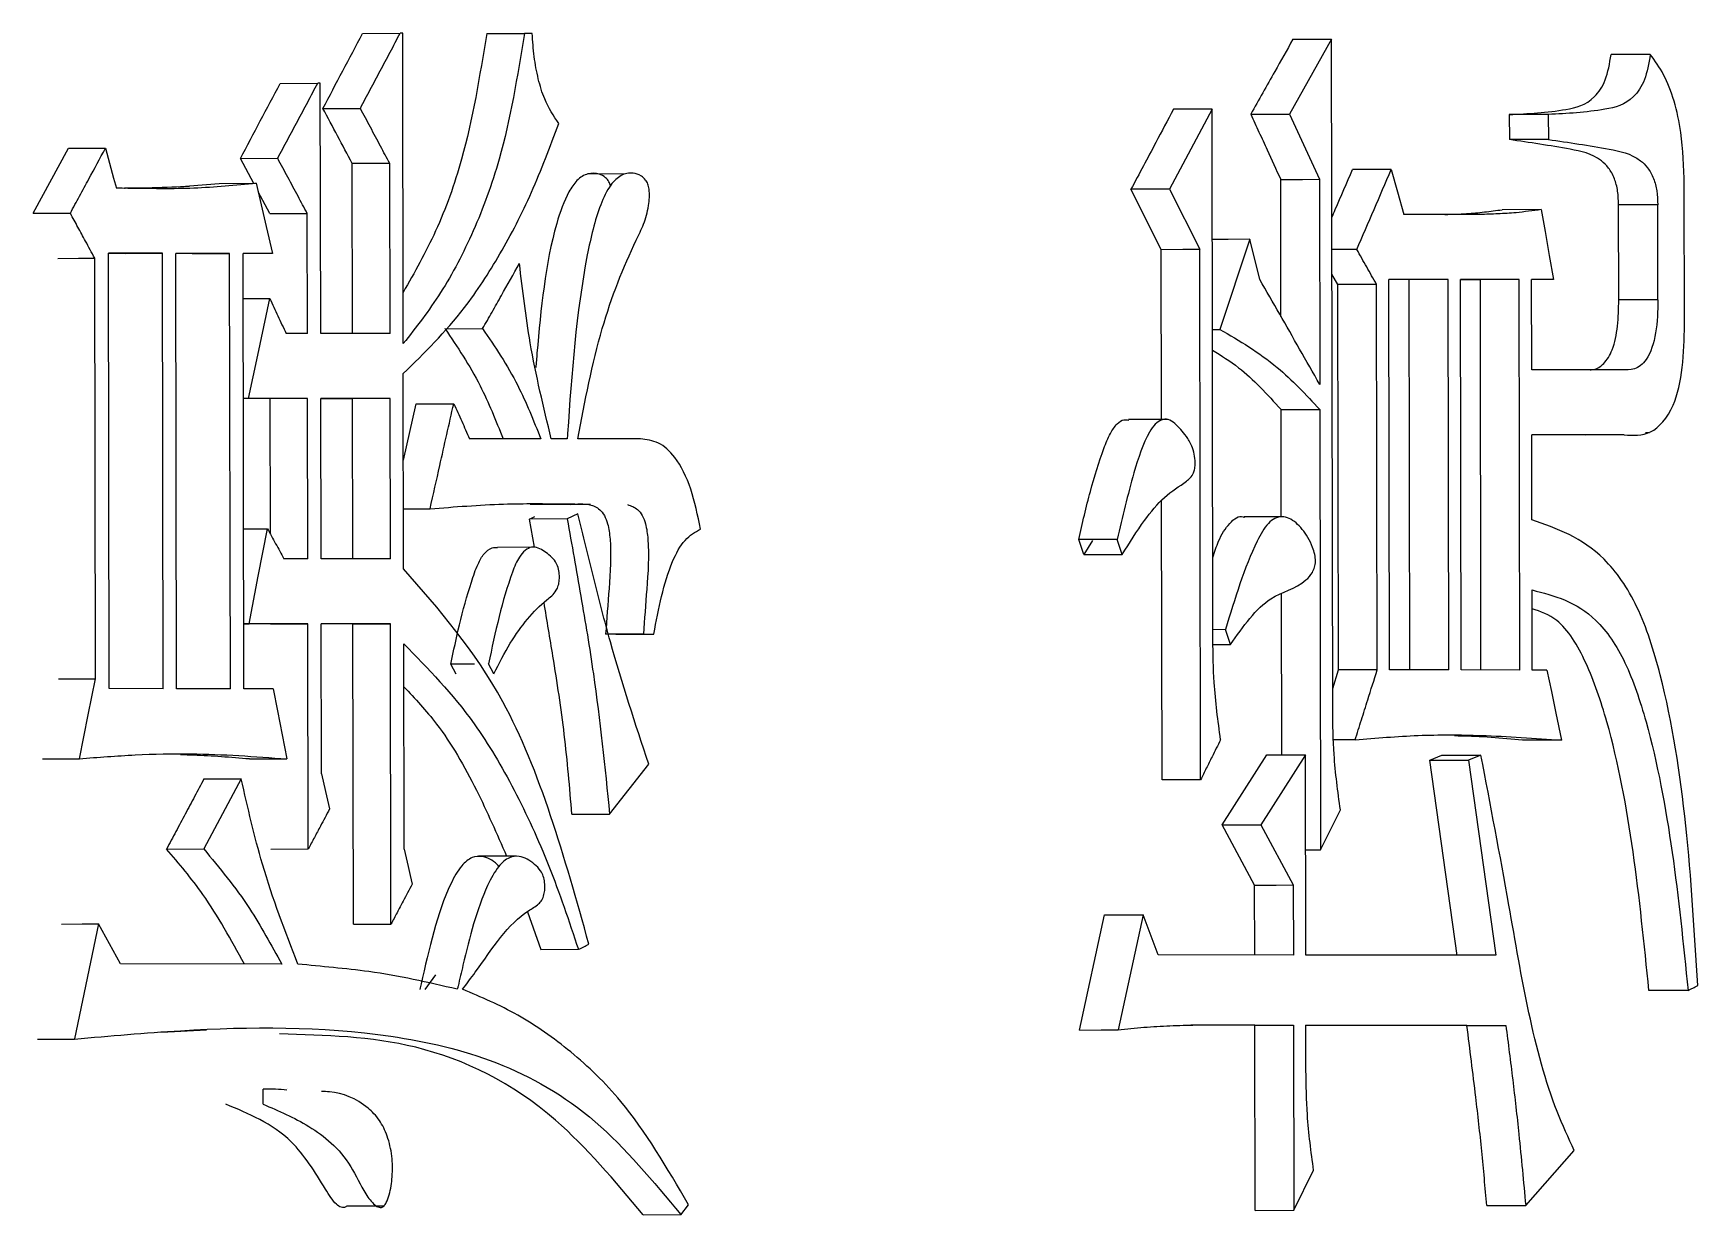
# Model space of a CAD drawing. Header units: millimetres. Extents: x 2301 to 4250, y 838 to 2217.
# Drawn here: x 3099.277 to 3102.874, y 1051.775 to 1054.328 of the extents above; entities that cross this region are included whole.
import ezdxf

# ---------------------------------------------------------------- set-up
doc = ezdxf.new("R2010")
doc.units = ezdxf.units.MM

msp = doc.modelspace()

# ---------------------------------------------------------------- linework, layer by layer
at = {"color": 7, "linetype": 'Continuous', "lineweight": 25}
for p, q in [((3099.9885, 1054.3282), (3100.0695, 1054.3284)), ((3100.0752, 1054.3284), (3100.0695, 1054.3284)), ((3100.0764, 1053.6578), (3100.0752, 1054.3284)), ((3100.2566, 1054.3279), (3100.338, 1054.3282)), ((3100.3551, 1054.3282), (3100.338, 1054.3282)), ((3102.0826, 1054.3157), (3101.9915, 1054.1535)), ((3102.085, 1052.8662), (3102.0826, 1054.3157)), ((3102.7712, 1054.2825), (3102.6866, 1054.2822)), ((3099.8106, 1054.2201), (3099.8914, 1054.2204)), ((3099.8971, 1054.2204), (3099.8914, 1054.2204)), ((3099.898, 1053.6795), (3099.8971, 1054.2204)), ((3099.9027, 1054.166), (3099.9836, 1054.1662)), ((3101.8241, 1054.1645), (3101.7322, 1053.9915)), ((3101.826, 1053.0179), (3101.8241, 1054.1645)), ((3101.9915, 1054.1535), (3102.0562, 1054.0128)), ((3102.5509, 1054.1529), (3102.4666, 1054.1526)), ((3102.4666, 1054.1526), (3102.4667, 1054.0986)), ((3102.5509, 1054.1529), (3102.551, 1054.0988)), ((3099.2768, 1053.9393), (3099.3526, 1054.0799)), ((3102.551, 1054.0988), (3102.4667, 1054.0986)), ((3099.7243, 1054.058), (3099.805, 1054.0582)), ((3099.7531, 1054.0041), (3099.7243, 1054.058)), ((3100.047, 1054.0472), (3099.966, 1054.0469)), ((3099.9666, 1053.6792), (3099.966, 1054.0469)), ((3100.0477, 1053.6794), (3100.047, 1054.0472)), ((3099.6141, 1053.9985), (3099.6782, 1054.0039)), ((3099.6782, 1054.0039), (3099.7588, 1054.0042)), ((3100.5564, 1054.0244), (3100.4742, 1054.0241)), ((3101.9731, 1053.7166), (3101.9726, 1054.0126)), ((3102.0562, 1054.0128), (3102.057, 1053.5693)), ((3099.788, 1053.9389), (3099.7631, 1053.9854)), ((3101.7322, 1053.9915), (3101.649, 1053.9913)), ((3101.7143, 1053.8614), (3101.649, 1053.9913)), ((3101.7322, 1053.9915), (3101.7975, 1053.8616)), ((3102.8453, 1053.6982), (3102.8448, 1054.0011)), ((3099.2768, 1053.9393), (3099.3569, 1053.9396)), ((3099.8692, 1053.6795), (3099.8688, 1053.9392)), ((3102.4032, 1053.9367), (3102.2383, 1053.9369)), ((3102.5354, 1053.9474), (3102.4512, 1053.9471)), ((3102.7874, 1053.9579), (3102.7028, 1053.9576)), ((3102.7032, 1053.7521), (3102.7028, 1053.9576)), ((3102.7878, 1053.7524), (3102.7874, 1053.9579)), ((3101.7149, 1053.4958), (3101.7143, 1053.8614)), ((3101.7995, 1052.715), (3101.7975, 1053.8616)), ((3101.9057, 1053.8832), (3101.8412, 1053.6885)), ((3101.9274, 1053.7966), (3101.9057, 1053.8832)), ((3102.1369, 1053.8613), (3102.0833, 1053.8611)), ((3099.4113, 1052.9335), (3099.4098, 1053.8422)), ((3099.5557, 1053.8529), (3099.439, 1053.853)), ((3099.4406, 1052.9119), (3099.439, 1053.853)), ((3099.4754, 1053.8526), (3099.439, 1053.8527)), ((3099.4754, 1053.8526), (3099.5557, 1053.8529)), ((3099.5573, 1052.9118), (3099.5557, 1053.8529)), ((3099.7011, 1053.8528), (3099.5849, 1053.8528)), ((3099.5865, 1052.9117), (3099.5849, 1053.8528)), ((3099.6205, 1053.8525), (3099.5849, 1053.8525)), ((3099.6205, 1053.8525), (3099.7011, 1053.8528)), ((3099.7027, 1052.9117), (3099.7011, 1053.8528)), ((3099.7938, 1053.8527), (3099.7301, 1053.8527)), ((3099.7317, 1052.9116), (3099.7301, 1053.8527)), ((3099.7938, 1053.8527), (3099.7301, 1053.8525)), ((3102.0961, 1053.7853), (3102.0834, 1053.8076)), ((3102.3344, 1053.7962), (3102.2065, 1053.7963)), ((3102.208, 1052.9526), (3102.2065, 1053.7963)), ((3102.2504, 1053.7959), (3102.2065, 1053.796)), ((3102.3344, 1053.7962), (3102.2504, 1053.7959)), ((3102.2519, 1052.9522), (3102.2504, 1053.7959)), ((3102.3358, 1052.9524), (3102.3344, 1053.7962)), ((3102.4881, 1053.796), (3102.361, 1053.7961)), ((3102.3624, 1052.9524), (3102.361, 1053.7961)), ((3102.404, 1053.7957), (3102.361, 1053.7958)), ((3102.4881, 1053.796), (3102.404, 1053.7957)), ((3102.4054, 1052.952), (3102.404, 1053.7957)), ((3102.4896, 1052.9522), (3102.4881, 1053.796)), ((3102.562, 1053.7959), (3102.5145, 1053.796)), ((3102.5149, 1053.6012), (3102.5145, 1053.796)), ((3102.562, 1053.7959), (3102.5145, 1053.7958)), ((3099.7303, 1053.7552), (3099.7882, 1053.7553)), ((3102.1798, 1053.7855), (3102.0961, 1053.7853)), ((3102.0975, 1052.9523), (3102.0961, 1053.7853)), ((3102.1813, 1052.9526), (3102.1798, 1053.7855)), ((3102.7878, 1053.7524), (3102.7032, 1053.7521)), ((3099.8692, 1053.6795), (3099.823, 1053.6796)), ((3100.0477, 1053.6794), (3099.898, 1053.6795)), ((3100.1667, 1053.6898), (3100.1675, 1053.6912)), ((3100.1667, 1053.6898), (3100.2479, 1053.69)), ((3101.8249, 1053.6884), (3101.8411, 1053.6885)), ((3100.0772, 1053.171), (3100.0765, 1053.5929)), ((3102.7095, 1053.601), (3102.5149, 1053.6012)), ((3099.7422, 1053.539), (3099.7306, 1053.539)), ((3099.7887, 1053.5387), (3099.7306, 1053.5387)), ((3099.8694, 1053.5389), (3099.7422, 1053.539)), ((3099.8694, 1053.5389), (3099.7887, 1053.5387)), ((3099.7892, 1053.2467), (3099.7887, 1053.5387)), ((3099.87, 1053.1928), (3099.8694, 1053.5389)), ((3100.0479, 1053.5388), (3099.8983, 1053.5389)), ((3099.8989, 1053.1927), (3099.8983, 1053.5389)), ((3099.9669, 1053.5385), (3099.8983, 1053.5386)), ((3100.0479, 1053.5388), (3099.9669, 1053.5385)), ((3099.9675, 1053.1924), (3099.9669, 1053.5385)), ((3100.0485, 1053.1926), (3100.0479, 1053.5388)), ((3100.0768, 1053.4056), (3100.1042, 1053.5276)), ((3101.9735, 1053.515), (3102.0571, 1053.5152)), ((3101.9738, 1053.2834), (3101.9735, 1053.515)), ((3102.0571, 1053.5152), (3102.0587, 1052.5633)), ((3101.7279, 1053.4939), (3101.6439, 1053.4937)), ((3102.761, 1053.4657), (3102.7697, 1053.4657)), ((3100.3736, 1053.452), (3100.2198, 1053.4521)), ((3100.4305, 1053.4519), (3100.3963, 1053.4519)), ((3100.5889, 1053.4518), (3100.4533, 1053.4519)), ((3102.715, 1053.4604), (3102.5151, 1053.4606)), ((3102.5154, 1053.2767), (3102.5151, 1053.4606)), ((3102.6305, 1053.4601), (3102.5151, 1053.4603)), ((3102.715, 1053.4604), (3102.6305, 1053.4601)), ((3100.3492, 1053.2786), (3100.3604, 1053.2839)), ((3100.3507, 1053.311), (3100.3992, 1053.3104)), ((3100.3992, 1053.3108), (3100.4567, 1053.3109)), ((3100.4534, 1053.2896), (3100.4307, 1053.2788)), ((3101.7162, 1052.7148), (3101.7152, 1053.3178)), ((3101.9782, 1053.2835), (3101.8939, 1053.2832)), ((3099.7311, 1053.2576), (3099.7832, 1053.2577)), ((3100.4307, 1053.2788), (3100.3492, 1053.2786)), ((3100.3599, 1053.2176), (3100.3492, 1053.2786)), ((3100.3622, 1053.2176), (3100.2803, 1053.2173)), ((3101.6192, 1053.2344), (3101.5361, 1053.2342)), ((3101.5471, 1053.2018), (3101.5361, 1053.2342)), ((3101.5658, 1053.2319), (3101.5471, 1053.2018)), ((3101.6301, 1053.202), (3101.6192, 1053.2344)), ((3099.87, 1053.1928), (3099.818, 1053.1928)), ((3100.0485, 1053.1926), (3099.8989, 1053.1927)), ((3101.5471, 1053.2018), (3101.6301, 1053.202)), ((3101.9747, 1052.7687), (3101.9741, 1053.1184)), ((3102.516, 1052.9522), (3102.5157, 1053.1253)), ((3099.7314, 1053.0522), (3099.743, 1053.0522)), ((3099.7895, 1053.0519), (3099.7314, 1053.0519)), ((3099.8703, 1053.0521), (3099.743, 1053.0522)), ((3099.7895, 1053.0519), (3099.8703, 1053.0521)), ((3099.8711, 1052.5654), (3099.8703, 1053.0521)), ((3100.0487, 1053.052), (3099.8991, 1053.0521)), ((3099.8997, 1052.7276), (3099.8991, 1053.0521)), ((3099.9677, 1053.0518), (3099.8991, 1053.0518)), ((3099.9677, 1053.0518), (3100.0487, 1053.052)), ((3099.9688, 1052.4027), (3099.9677, 1053.0518)), ((3100.0498, 1052.403), (3100.0487, 1053.052)), ((3101.8531, 1053.0395), (3101.826, 1053.0394)), ((3101.8639, 1053.0071), (3101.8531, 1053.0395)), ((3100.0782, 1052.5652), (3100.0775, 1053.0087)), ((3100.5953, 1053.0299), (3100.5136, 1053.0296)), ((3100.536, 1053.0296), (3100.6178, 1053.0299)), ((3100.5953, 1053.0299), (3100.6178, 1053.0299)), ((3100.2306, 1052.9652), (3100.1793, 1052.9651)), ((3100.1907, 1052.9434), (3100.1793, 1052.965)), ((3100.272, 1052.9437), (3100.2605, 1052.9653)), ((3099.3312, 1052.9333), (3099.4113, 1052.9335)), ((3102.0849, 1052.9126), (3102.0975, 1052.9523)), ((3102.3358, 1052.9524), (3102.208, 1052.9526)), ((3102.4896, 1052.9522), (3102.3624, 1052.9524)), ((3102.5476, 1052.9522), (3102.516, 1052.9522)), ((3099.5573, 1052.9118), (3099.4406, 1052.9119)), ((3099.7027, 1052.9117), (3099.5865, 1052.9117)), ((3099.7954, 1052.9116), (3099.7317, 1052.9116)), ((3102.1334, 1052.8012), (3102.087, 1052.8011)), ((3099.7438, 1052.7599), (3099.8245, 1052.7601)), ((3100.5224, 1052.6405), (3100.607, 1052.7486)), ((3101.846, 1052.6173), (3101.9425, 1052.7686)), ((3102.0261, 1052.7689), (3101.9294, 1052.6175)), ((3102.0268, 1052.3362), (3102.0261, 1052.7689)), ((3102.2946, 1052.7574), (3102.3211, 1052.7682)), ((3102.2946, 1052.7574), (3102.3787, 1052.7577)), ((3102.3536, 1052.3355), (3102.2946, 1052.7574)), ((3102.3211, 1052.7682), (3102.4052, 1052.7684)), ((3102.4052, 1052.7684), (3102.3787, 1052.7577)), ((3102.3787, 1052.7577), (3102.4377, 1052.3357)), ((3099.7262, 1052.7169), (3099.6452, 1052.5655)), ((3102.0587, 1052.5633), (3102.1015, 1052.6498)), ((3101.846, 1052.6173), (3101.9294, 1052.6175)), ((3101.9161, 1052.4874), (3101.846, 1052.6173)), ((3101.9294, 1052.6175), (3101.9997, 1052.4876)), ((3099.5647, 1052.5653), (3099.6452, 1052.5655)), ((3099.7903, 1052.5651), (3099.8711, 1052.5654)), ((3100.3208, 1052.55), (3100.2389, 1052.5497)), ((3102.0264, 1052.5632), (3102.0587, 1052.5633)), ((3101.9164, 1052.336), (3101.9161, 1052.4874)), ((3101.9997, 1052.4876), (3101.9999, 1052.3362)), ((3100.3446, 1052.4293), (3100.3734, 1052.3483)), ((3101.5379, 1052.1741), (3101.5919, 1052.4228)), ((3101.675, 1052.4231), (3101.621, 1052.1743)), ((3101.7078, 1052.3365), (3101.675, 1052.4231)), ((3099.4181, 1052.4035), (3099.3658, 1052.1547)), ((3099.465, 1052.3169), (3099.4181, 1052.4035)), ((3099.9688, 1052.4027), (3100.0498, 1052.403)), ((3100.3734, 1052.3483), (3100.4549, 1052.3485)), ((3099.8137, 1052.3166), (3099.465, 1052.3169)), ((3101.9999, 1052.3362), (3101.7078, 1052.3365)), ((3102.4377, 1052.3357), (3102.0268, 1052.3362)), ((3100.1235, 1052.262), (3100.1467, 1052.2935)), ((3099.6508, 1052.1737), (3099.5542, 1052.1686)), ((3101.9166, 1052.1845), (3101.7781, 1052.1847)), ((3101.7895, 1052.185), (3102.0002, 1052.1848)), ((3101.9166, 1052.1845), (3102.0002, 1052.1848)), ((3101.9173, 1051.7843), (3101.9166, 1052.1845)), ((3102.0002, 1052.1848), (3102.0009, 1051.7845)), ((3102.0271, 1052.1847), (3102.4591, 1052.1842)), ((3102.0272, 1052.0874), (3102.0271, 1052.1847)), ((3102.375, 1052.184), (3102.0271, 1052.1844)), ((3102.375, 1052.184), (3102.4591, 1052.1842)), ((3099.2857, 1052.1544), (3099.3658, 1052.1546)), ((3099.7737, 1052.0137), (3099.7737, 1052.0462)), ((3099.8257, 1052.048), (3099.8252, 1052.048)), ((3102.5021, 1051.7948), (3102.6071, 1051.9134)), ((3102.0009, 1051.7845), (3102.0437, 1051.871)), ((3099.9541, 1051.794), (3100.0355, 1051.7943)), ((3100.5945, 1051.7749), (3100.6763, 1051.7751)), ((3100.6762, 1051.775), (3100.6931, 1051.7966)), ((3101.9173, 1051.7843), (3102.0009, 1051.7845)), ((3102.4179, 1051.7945), (3102.5021, 1051.7948))]:
    msp.add_line(p, q, dxfattribs=at)
at = {"color": 7, "linetype": 'Continuous', "lineweight": 25, "flags": 128}
for points in [[(3101.9989, 1054.3154), (3102.0458, 1054.3156), (3102.0826, 1054.3157)], [(3101.8241, 1054.1645), (3101.7775, 1054.1644), (3101.7408, 1054.1643)], [(3101.9079, 1054.1533), (3101.9547, 1054.1534), (3101.9915, 1054.1535)], [(3099.3526, 1054.0799), (3099.3975, 1054.08), (3099.4328, 1054.0801)], [(3099.4328, 1054.0801), (3099.4387, 1054.0585), (3099.4446, 1054.0368), (3099.4504, 1054.0152), (3099.4563, 1053.9936)], [(3099.7588, 1054.0042), (3099.7696, 1053.9575), (3099.7803, 1053.9109), (3099.7938, 1053.8527)], [(3101.9726, 1054.0126), (3102.0194, 1054.0127), (3102.0562, 1054.0128)], [(3102.2115, 1054.0343), (3102.1645, 1054.0341), (3102.1277, 1054.034)], [(3102.2115, 1054.0343), (3102.2249, 1053.9856), (3102.2383, 1053.9369)], [(3099.788, 1053.9389), (3099.8332, 1053.9391), (3099.8688, 1053.9392)], [(3102.5354, 1053.9474), (3102.5438, 1053.8998), (3102.5529, 1053.8478), (3102.562, 1053.7959)], [(3101.7143, 1053.8614), (3101.7609, 1053.8615), (3101.7975, 1053.8616)], [(3101.9057, 1053.8832), (3101.859, 1053.883), (3101.8246, 1053.8829)], [(3099.3296, 1053.8419), (3099.3745, 1053.8421), (3099.4098, 1053.8422)], [(3099.7422, 1053.539), (3099.7622, 1053.633), (3099.7752, 1053.6942), (3099.7882, 1053.7553)], [(3100.1042, 1053.5276), (3100.1497, 1053.5277), (3100.1854, 1053.5278)], [(3100.077, 1053.3005), (3100.0937, 1053.3006), (3100.1343, 1053.3007)], [(3099.743, 1053.0522), (3099.7631, 1053.155), (3099.7732, 1053.2064), (3099.7832, 1053.2577)], [(3101.8264, 1053.007), (3101.838, 1053.007), (3101.8639, 1053.0071)], [(3099.3765, 1052.7605), (3099.386, 1052.8078), (3099.3956, 1052.8551), (3099.4113, 1052.9335)], [(3102.1813, 1052.9526), (3102.1343, 1052.9524), (3102.0975, 1052.9523)], [(3102.5476, 1052.9522), (3102.5575, 1052.9055), (3102.5673, 1052.8589), (3102.5795, 1052.8007)], [(3099.7954, 1052.9116), (3099.8045, 1052.864), (3099.8145, 1052.8121), (3099.8245, 1052.7601)], [(3102.5795, 1052.8007), (3102.5323, 1052.8006), (3102.4952, 1052.8004)], [(3099.2964, 1052.7602), (3099.3412, 1052.7604), (3099.3765, 1052.7605)], [(3101.9425, 1052.7686), (3101.9893, 1052.7688), (3102.0261, 1052.7689)], [(3099.6456, 1052.7167), (3099.6859, 1052.7168), (3099.7262, 1052.7169)], [(3099.8997, 1052.7276), (3099.9084, 1052.6897), (3099.9127, 1052.6708), (3099.9171, 1052.6519)], [(3101.7995, 1052.715), (3101.7528, 1052.7149), (3101.7162, 1052.7148)], [(3100.4408, 1052.6403), (3100.4865, 1052.6404), (3100.5224, 1052.6405)], [(3100.0782, 1052.5652), (3100.0869, 1052.5273), (3100.0912, 1052.5084), (3100.0956, 1052.4895)], [(3101.9161, 1052.4874), (3101.9629, 1052.4875), (3101.9997, 1052.4876)], [(3101.5919, 1052.4228), (3101.6385, 1052.423), (3101.675, 1052.4231)], [(3099.3379, 1052.4032), (3099.3828, 1052.4034), (3099.4181, 1052.4035)], [(3102.8529, 1052.2595), (3102.8185, 1052.2594), (3102.7934, 1052.2593), (3102.7683, 1052.2593)], [(3101.5379, 1052.1741), (3101.5844, 1052.1742), (3101.621, 1052.1743)]]:
    msp.add_lwpolyline(points, dxfattribs=at)
at = {"color": 7, "linetype": 'Continuous', "lineweight": 25}
for points, knots in [([(3099.9027, 1054.166), (3099.917, 1054.193), (3099.9456, 1054.2471), (3099.9742, 1054.3011), (3099.9885, 1054.3282)], [0, 0, 0, 0, 0.499999, 1, 1, 1, 1]), ([(3099.9836, 1054.1662), (3099.9908, 1054.1797), (3100.0051, 1054.2068), (3100.0266, 1054.2473), (3100.0481, 1054.2879), (3100.0624, 1054.3149), (3100.0695, 1054.3284)], [0, 0, 0, 0, 0.25, 0.5, 0.749999, 1, 1, 1, 1]), ([(3100.2566, 1054.3279), (3100.2415, 1054.2353), (3100.2168, 1054.0836), (3100.1496, 1053.8979), (3100.1005, 1053.8113), (3100.0762, 1053.7684)], [0, 0, 0, 0, 0.442495, 0.724047, 1, 1, 1, 1]), ([(3100.338, 1054.3282), (3100.323, 1054.2353), (3100.2984, 1054.0833), (3100.2301, 1053.8992), (3100.1599, 1053.7644), (3100.1041, 1053.6931), (3100.0764, 1053.6578)], [0, 0, 0, 0, 0.3474556, 0.5685851, 0.7859793, 1, 1, 1, 1]), ([(3100.4122, 1054.1334), (3100.4013, 1054.15), (3100.383, 1054.1775), (3100.3675, 1054.2299), (3100.3583, 1054.2778), (3100.3562, 1054.3113), (3100.3551, 1054.3282)], [0, 0, 0, 0, 0.330678, 0.5509904, 0.7745699, 1, 1, 1, 1]), ([(3101.9989, 1054.3154), (3101.9859, 1054.2922), (3101.9642, 1054.2535), (3101.9339, 1054.1994), (3101.9166, 1054.1687), (3101.9079, 1054.1533)], [0, 0, 0, 0, 0.4304815, 0.7152405, 1, 1, 1, 1]), ([(3102.4666, 1054.1526), (3102.5072, 1054.1547), (3102.569, 1054.1579), (3102.6422, 1054.1751), (3102.6769, 1054.2254), (3102.6833, 1054.263), (3102.6866, 1054.2822)], [0, 0, 0, 0, 0.492676, 0.749428, 0.872012, 1, 1, 1, 1]), ([(3102.7712, 1054.2824), (3102.7679, 1054.2632), (3102.7615, 1054.2257), (3102.7267, 1054.1754), (3102.6534, 1054.1582), (3102.5916, 1054.155), (3102.5509, 1054.1529)], [0, 0, 0, 0, 0.127877, 0.250423, 0.507215, 1, 1, 1, 1]), ([(3102.8448, 1054.0011), (3102.8436, 1054.0393), (3102.8416, 1054.1019), (3102.8241, 1054.1824), (3102.8016, 1054.2411), (3102.7813, 1054.2688), (3102.7712, 1054.2824)], [0, 0, 0, 0, 0.348104, 0.570438, 0.787914, 1, 1, 1, 1]), ([(3099.7243, 1054.058), (3099.7387, 1054.085), (3099.7675, 1054.1391), (3099.7962, 1054.1931), (3099.8106, 1054.2201)], [0, 0, 0, 0, 0.499999, 1, 1, 1, 1]), ([(3099.805, 1054.0582), (3099.8122, 1054.0717), (3099.8266, 1054.0987), (3099.8482, 1054.1393), (3099.8698, 1054.1798), (3099.8842, 1054.2069), (3099.8914, 1054.2204)], [0, 0, 0, 0, 0.25, 0.5, 0.749999, 1, 1, 1, 1]), ([(3099.966, 1054.0469), (3099.9555, 1054.0668), (3099.9344, 1054.1065), (3099.9133, 1054.1461), (3099.9027, 1054.166)], [0, 0, 0, 0, 0.5, 1, 1, 1, 1]), ([(3100.047, 1054.0472), (3100.0405, 1054.0595), (3100.0266, 1054.0856), (3100.0055, 1054.1253), (3099.9909, 1054.1526), (3099.9836, 1054.1662)], [0, 0, 0, 0, 0.311538, 0.655769, 1, 1, 1, 1]), ([(3101.7408, 1054.1643), (3101.7281, 1054.1402), (3101.7064, 1054.0994), (3101.6758, 1054.0417), (3101.6579, 1054.0081), (3101.649, 1053.9913)], [0, 0, 0, 0, 0.416703, 0.708351, 1, 1, 1, 1]), ([(3101.9079, 1054.1533), (3101.9138, 1054.1405), (3101.9256, 1054.1149), (3101.9472, 1054.068), (3101.9628, 1054.0339), (3101.9726, 1054.0126)], [0, 0, 0, 0, 0.273, 0.546, 1, 1, 1, 1]), ([(3100.0765, 1053.5929), (3100.1218, 1053.6374), (3100.1969, 1053.7111), (3100.287, 1053.8496), (3100.3559, 1053.9827), (3100.3934, 1054.083), (3100.4122, 1054.1334)], [0, 0, 0, 0, 0.333809, 0.553089, 0.775219, 1, 1, 1, 1]), ([(3099.3569, 1053.9396), (3099.3636, 1053.9519), (3099.3769, 1053.9766), (3099.4022, 1054.0235), (3099.4208, 1054.058), (3099.4328, 1054.0801)], [0, 0, 0, 0, 0.263606, 0.527212, 1, 1, 1, 1]), ([(3102.7028, 1053.9576), (3102.7025, 1053.9677), (3102.7017, 1053.9877), (3102.6941, 1054.0161), (3102.6815, 1054.0385), (3102.6503, 1054.0677), (3102.5769, 1054.0824), (3102.5104, 1054.0922), (3102.4667, 1054.0986)], [0, 0, 0, 0, 0.060186, 0.119313, 0.185903, 0.25149, 0.507936, 1, 1, 1, 1]), ([(3102.551, 1054.0988), (3102.5947, 1054.0924), (3102.6613, 1054.0827), (3102.7348, 1054.0679), (3102.7661, 1054.0387), (3102.7786, 1054.0164), (3102.7863, 1053.9879), (3102.787, 1053.968), (3102.7874, 1053.9579)], [0, 0, 0, 0, 0.492166, 0.748655, 0.814237, 0.8808, 0.939877, 1, 1, 1, 1]), ([(3099.8688, 1053.9392), (3099.8621, 1053.9515), (3099.8482, 1053.9775), (3099.827, 1054.0172), (3099.8123, 1054.0445), (3099.805, 1054.0582)], [0, 0, 0, 0, 0.3115382, 0.6557691, 1, 1, 1, 1]), ([(3099.7588, 1054.0042), (3099.7138, 1053.9997), (3099.6463, 1053.993), (3099.5454, 1053.9922), (3099.4895, 1053.9931), (3099.4563, 1053.9936)], [0, 0, 0, 0, 0.448128, 0.672146, 1, 1, 1, 1]), ([(3100.5241, 1053.9987), (3100.5231, 1054.0017), (3100.5206, 1054.0091), (3100.5122, 1054.0187), (3100.4968, 1054.0266), (3100.475, 1054.0268), (3100.4517, 1054.0131), (3100.4273, 1053.9768), (3100.3856, 1053.8582), (3100.3729, 1053.722), (3100.3635, 1053.6162), (3100.3626, 1053.6057)], [0, 0, 0, 0, 0.017976, 0.044086, 0.08732, 0.160802, 0.236302, 0.302734, 0.445037, 0.945197, 1, 1, 1, 1]), ([(3100.4533, 1053.4519), (3100.4688, 1053.533), (3100.4983, 1053.6873), (3100.5563, 1053.8348), (3100.5966, 1053.9147), (3100.6055, 1053.9472), (3100.6087, 1053.9734), (3100.6084, 1053.9897), (3100.6052, 1054.0029), (3100.5995, 1054.0132), (3100.5886, 1054.0227), (3100.5704, 1054.0279), (3100.5468, 1054.0238), (3100.5216, 1053.9998), (3100.4944, 1053.942), (3100.4526, 1053.7645), (3100.4404, 1053.5895), (3100.4308, 1053.4557), (3100.4305, 1053.4519)], [0, 0, 0, 0, 0.188719, 0.358861, 0.391316, 0.423923, 0.437181, 0.45054, 0.459368, 0.468208, 0.481618, 0.505169, 0.538402, 0.57066, 0.612984, 0.701011, 0.991499, 1, 1, 1, 1]), ([(3102.0832, 1053.9307), (3102.0856, 1053.9363), (3102.1005, 1053.9708), (3102.1153, 1054.0052), (3102.1277, 1054.034)], [0, 0, 0, 0, 0.162868, 1, 1, 1, 1]), ([(3102.1369, 1053.8613), (3102.1494, 1053.8901), (3102.1742, 1053.9478), (3102.1991, 1054.0054), (3102.2115, 1054.0343)], [0, 0, 0, 0, 0.5, 1, 1, 1, 1]), ([(3099.6142, 1053.9973), (3099.6107, 1053.9972), (3099.5954, 1053.9964), (3099.5325, 1053.9937), (3099.4968, 1053.9934), (3099.4717, 1053.9934), (3099.4747, 1053.9933), (3099.4757, 1053.9933)], [0, 0, 0, 0, 0.141832, 0.611274, 0.829561, 0.947793, 1, 1, 1, 1]), ([(3099.4098, 1053.8422), (3099.4031, 1053.8545), (3099.3909, 1053.8769), (3099.3733, 1053.9094), (3099.3624, 1053.9295), (3099.3569, 1053.9396)], [0, 0, 0, 0, 0.380769, 0.690384, 1, 1, 1, 1]), ([(3102.3276, 1053.9368), (3102.3432, 1053.9372), (3102.3716, 1053.9379), (3102.4128, 1053.9421), (3102.4384, 1053.9454), (3102.4512, 1053.9471)], [0, 0, 0, 0, 0.3762895, 0.6880871, 1, 1, 1, 1]), ([(3102.5354, 1053.9474), (3102.5173, 1053.9449), (3102.4863, 1053.9405), (3102.4422, 1053.9379), (3102.4162, 1053.9371), (3102.4032, 1053.9367)], [0, 0, 0, 0, 0.411595, 0.705741, 1, 1, 1, 1]), ([(3102.1798, 1053.7855), (3102.1727, 1053.7981), (3102.162, 1053.8171), (3102.1477, 1053.8423), (3102.1405, 1053.855), (3102.1369, 1053.8613)], [0, 0, 0, 0, 0.499999, 0.749999, 1, 1, 1, 1]), ([(3100.2479, 1053.69), (3100.2547, 1053.702), (3100.2682, 1053.7258), (3100.2947, 1053.7727), (3100.3145, 1053.8076), (3100.3275, 1053.8306)], [0, 0, 0, 0, 0.254578, 0.509156, 1, 1, 1, 1]), ([(3100.3963, 1053.4519), (3100.3796, 1053.5204), (3100.3497, 1053.643), (3100.3343, 1053.7731), (3100.3275, 1053.8306)], [0, 0, 0, 0, 0.5585498, 1, 1, 1, 1]), ([(3102.057, 1053.5693), (3102.0425, 1053.5948), (3102.0136, 1053.6455), (3101.9705, 1053.7212), (3101.9418, 1053.7715), (3101.9274, 1053.7966)], [0, 0, 0, 0, 0.336867, 0.668433, 1, 1, 1, 1]), ([(3099.7882, 1053.7553), (3099.7911, 1053.749), (3099.7969, 1053.7364), (3099.8056, 1053.7175), (3099.8143, 1053.6985), (3099.8201, 1053.6859), (3099.823, 1053.6796)], [0, 0, 0, 0, 0.25, 0.5, 0.75, 1, 1, 1, 1]), ([(3102.6385, 1053.6014), (3102.6418, 1053.6013), (3102.6529, 1053.6011), (3102.6717, 1053.6125), (3102.6918, 1053.6448), (3102.7021, 1053.6957), (3102.7028, 1053.7332), (3102.7032, 1053.7521)], [0, 0, 0, 0, 0.084058, 0.283711, 0.489011, 0.742016, 1, 1, 1, 1]), ([(3102.7878, 1053.7524), (3102.7872, 1053.7282), (3102.7862, 1053.681), (3102.7671, 1053.6218), (3102.7372, 1053.5999), (3102.7187, 1053.6007), (3102.7095, 1053.601)], [0, 0, 0, 0, 0.294571, 0.576983, 0.78963, 1, 1, 1, 1]), ([(3100.1667, 1053.6898), (3100.1931, 1053.6506), (3100.2408, 1053.5801), (3100.2764, 1053.4913), (3100.2922, 1053.4517)], [0, 0, 0, 0, 0.5550566, 1, 1, 1, 1]), ([(3100.2479, 1053.69), (3100.2744, 1053.6509), (3100.3222, 1053.5804), (3100.3578, 1053.4915), (3100.3736, 1053.452)], [0, 0, 0, 0, 0.555111, 1, 1, 1, 1]), ([(3101.8411, 1053.6885), (3101.8832, 1053.6639), (3101.9588, 1053.6198), (3102.0269, 1053.5473), (3102.0571, 1053.5152)], [0, 0, 0, 0, 0.557248, 1, 1, 1, 1]), ([(3102.715, 1053.4604), (3102.7342, 1053.4591), (3102.7728, 1053.4564), (3102.8231, 1053.5131), (3102.8431, 1053.6065), (3102.8446, 1053.6674), (3102.8453, 1053.6982)], [0, 0, 0, 0, 0.2680453, 0.5399823, 0.7672424, 1, 1, 1, 1]), ([(3101.825, 1053.6434), (3101.8441, 1053.6317), (3101.8964, 1053.5997), (3101.9435, 1053.5479), (3101.9735, 1053.515)], [0, 0, 0, 0, 0.365343, 1, 1, 1, 1]), ([(3100.1343, 1053.3007), (3100.1413, 1053.3318), (3100.1533, 1053.3852), (3100.1703, 1053.4609), (3100.1804, 1053.5055), (3100.1854, 1053.5278)], [0, 0, 0, 0, 0.4104162, 0.7052081, 1, 1, 1, 1]), ([(3100.1854, 1053.5278), (3100.1883, 1053.5215), (3100.194, 1053.5089), (3100.2026, 1053.49), (3100.2112, 1053.471), (3100.2169, 1053.4584), (3100.2198, 1053.4521)], [0, 0, 0, 0, 0.25, 0.5, 0.75, 1, 1, 1, 1]), ([(3101.5361, 1053.2342), (3101.5441, 1053.2692), (3101.5596, 1053.3372), (3101.583, 1053.4135), (3101.6029, 1053.4624), (3101.6175, 1053.4845), (3101.6319, 1053.4945), (3101.6406, 1053.493), (3101.6441, 1053.4924)], [0, 0, 0, 0, 0.332433, 0.645423, 0.765084, 0.862648, 0.944846, 1, 1, 1, 1]), ([(3101.6301, 1053.202), (3101.6458, 1053.227), (3101.6744, 1053.2725), (3101.7205, 1053.3291), (3101.7562, 1053.3504), (3101.7774, 1053.3672), (3101.7839, 1053.3762), (3101.7873, 1053.3881), (3101.7881, 1053.4023), (3101.786, 1053.4193), (3101.7801, 1053.4399), (3101.7655, 1053.4627), (3101.7483, 1053.4819), (3101.7296, 1053.4954), (3101.7147, 1053.4938), (3101.7006, 1053.4844), (3101.6776, 1053.4497), (3101.6495, 1053.364), (3101.6305, 1053.2829), (3101.6192, 1053.2344)], [0, 0, 0, 0, 0.133726, 0.243046, 0.352536, 0.371714, 0.391105, 0.403332, 0.418294, 0.440555, 0.463879, 0.498849, 0.561349, 0.592921, 0.624779, 0.654038, 0.687592, 0.813478, 1, 1, 1, 1]), ([(3100.7187, 1053.2569), (3100.7126, 1053.2865), (3100.7006, 1053.3447), (3100.6685, 1053.4115), (3100.6284, 1053.4472), (3100.602, 1053.4502), (3100.5889, 1053.4518)], [0, 0, 0, 0, 0.291567, 0.574035, 0.788626, 1, 1, 1, 1]), ([(3100.1343, 1053.3007), (3100.1873, 1053.3049), (3100.2852, 1053.3127), (3100.4007, 1053.3117), (3100.463, 1053.3109), (3100.4807, 1053.3106)], [0, 0, 0, 0, 0.45719, 0.845345, 1, 1, 1, 1]), ([(3100.4383, 1053.3099), (3100.4521, 1053.3112), (3100.4733, 1053.3133), (3100.4983, 1053.3029), (3100.5116, 1053.2871), (3100.5198, 1053.2649), (3100.527, 1053.2112), (3100.5212, 1053.1304), (3100.5161, 1053.0624), (3100.5136, 1053.0296)], [0, 0, 0, 0, 0.180343, 0.278796, 0.333353, 0.388129, 0.47566, 0.747003, 1, 1, 1, 1]), ([(3100.607, 1052.7486), (3100.5781, 1052.8358), (3100.5347, 1052.9666), (3100.4878, 1053.1507), (3100.4648, 1053.2433), (3100.4534, 1053.2896)], [0, 0, 0, 0, 0.499014, 0.749446, 1, 1, 1, 1]), ([(3100.5612, 1053.3096), (3100.5686, 1053.3071), (3100.5802, 1053.3032), (3100.5934, 1053.2871), (3100.6016, 1053.2648), (3100.6088, 1053.2105), (3100.6028, 1053.1298), (3100.5977, 1053.062), (3100.5953, 1053.0299)], [0, 0, 0, 0, 0.120532, 0.187183, 0.254086, 0.361794, 0.697291, 1, 1, 1, 1]), ([(3101.8257, 1053.1954), (3101.8297, 1053.2075), (3101.8391, 1053.2365), (3101.8605, 1053.2704), (3101.8827, 1053.2878), (3101.8933, 1053.2827), (3101.8941, 1053.2823)], [0, 0, 0, 0, 0.2619072, 0.6273981, 0.9728575, 1, 1, 1, 1]), ([(3101.8639, 1053.0071), (3101.8915, 1053.0465), (3101.9405, 1053.1164), (3102.0089, 1053.1268), (3102.0393, 1053.1587), (3102.0459, 1053.1737), (3102.0484, 1053.1877), (3102.0464, 1053.2031), (3102.0407, 1053.2207), (3102.0282, 1053.2462), (3102.0063, 1053.2727), (3101.9757, 1053.289), (3101.9438, 1053.2728), (3101.899, 1053.1903), (3101.8734, 1053.1063), (3101.8531, 1053.0395)], [0, 0, 0, 0, 0.206756, 0.366221, 0.399316, 0.414904, 0.429382, 0.446248, 0.465286, 0.496865, 0.558758, 0.621692, 0.6828, 0.74742, 1, 1, 1, 1]), ([(3099.7832, 1053.2577), (3099.7861, 1053.2523), (3099.7919, 1053.2415), (3099.8006, 1053.2253), (3099.8093, 1053.209), (3099.8151, 1053.1982), (3099.818, 1053.1928)], [0, 0, 0, 0, 0.25, 0.5, 0.75, 1, 1, 1, 1]), ([(3100.4307, 1053.2788), (3100.4406, 1053.2232), (3100.4603, 1053.112), (3100.4956, 1052.901), (3100.512, 1052.7421), (3100.5224, 1052.6405)], [0, 0, 0, 0, 0.26507, 0.530167, 1, 1, 1, 1]), ([(3100.6178, 1053.0299), (3100.6283, 1053.0849), (3100.6428, 1053.1609), (3100.6833, 1053.2367), (3100.7071, 1053.2503), (3100.7187, 1053.2569)], [0, 0, 0, 0, 0.572071, 0.789697, 1, 1, 1, 1]), ([(3102.8737, 1052.2703), (3102.8599, 1052.5024), (3102.8426, 1052.7932), (3102.7477, 1053.0938), (3102.6538, 1053.2283), (3102.5695, 1053.2578), (3102.5154, 1053.2767)], [0, 0, 0, 0, 0.516645, 0.647021, 0.773427, 1, 1, 1, 1]), ([(3100.1793, 1052.9651), (3100.1852, 1052.9935), (3100.1978, 1053.0541), (3100.2179, 1053.126), (3100.2355, 1053.1782), (3100.2505, 1053.205), (3100.266, 1053.2175), (3100.2763, 1053.2171), (3100.2803, 1053.2169)], [0, 0, 0, 0, 0.2796998, 0.5962833, 0.7381036, 0.8372653, 0.9371879, 1, 1, 1, 1]), ([(3100.272, 1052.9437), (3100.2835, 1052.9665), (3100.3055, 1053.0103), (3100.3444, 1053.0639), (3100.3785, 1053.0989), (3100.4037, 1053.1166), (3100.4119, 1053.1343), (3100.414, 1053.1468), (3100.4139, 1053.1604), (3100.4114, 1053.1743), (3100.4048, 1053.1885), (3100.39, 1053.2027), (3100.3728, 1053.2154), (3100.3537, 1053.2193), (3100.3394, 1053.2116), (3100.3241, 1053.1945), (3100.3047, 1053.1452), (3100.2823, 1053.0679), (3100.2678, 1052.9997), (3100.2605, 1052.9653)], [0, 0, 0, 0, 0.117405, 0.224509, 0.331508, 0.385093, 0.401497, 0.417937, 0.434587, 0.453948, 0.473457, 0.503443, 0.565753, 0.597793, 0.629829, 0.66369, 0.717981, 0.857975, 1, 1, 1, 1]), ([(3100.4776, 1052.3593), (3100.4247, 1052.5478), (3100.3318, 1052.8794), (3100.1539, 1053.0831), (3100.0772, 1053.171)], [0, 0, 0, 0, 0.568507, 1, 1, 1, 1]), ([(3102.5157, 1053.1253), (3102.5638, 1053.1127), (3102.6389, 1053.0931), (3102.7207, 1052.9721), (3102.8068, 1052.7122), (3102.8324, 1052.4604), (3102.8529, 1052.2595)], [0, 0, 0, 0, 0.226131, 0.352776, 0.483485, 1, 1, 1, 1]), ([(3100.4408, 1052.6403), (3100.436, 1052.698), (3100.4263, 1052.8133), (3100.4029, 1052.9648), (3100.3871, 1053.0593), (3100.3806, 1053.0979)], [0, 0, 0, 0, 0.372076, 0.743544, 1, 1, 1, 1]), ([(3102.7683, 1052.2593), (3102.748, 1052.461), (3102.7226, 1052.7139), (3102.6359, 1052.9701), (3102.5791, 1053.0636), (3102.5341, 1053.0786), (3102.5157, 1053.0847)], [0, 0, 0, 0, 0.59953, 0.751201, 0.898097, 1, 1, 1, 1]), ([(3100.0775, 1053.0087), (3100.13, 1052.9551), (3100.2173, 1052.8662), (3100.3181, 1052.6945), (3100.3937, 1052.5307), (3100.4345, 1052.4095), (3100.4549, 1052.3485)], [0, 0, 0, 0, 0.333002, 0.552476, 0.774971, 1, 1, 1, 1]), ([(3101.8426, 1052.8015), (3101.8371, 1052.8426), (3101.8274, 1052.9138), (3101.8264, 1052.9869), (3101.826, 1053.0179)], [0, 0, 0, 0, 0.576873, 1, 1, 1, 1]), ([(3102.1334, 1052.8012), (3102.1379, 1052.8156), (3102.147, 1052.8444), (3102.163, 1052.8949), (3102.1744, 1052.9309), (3102.1813, 1052.9526)], [0, 0, 0, 0, 0.2853637, 0.5707273, 1, 1, 1, 1]), ([(3100.0776, 1052.916), (3100.1018, 1052.8905), (3100.1601, 1052.8287), (3100.2335, 1052.7011), (3100.2785, 1052.5981), (3100.2996, 1052.5499)], [0, 0, 0, 0, 0.2730553, 0.6596738, 1, 1, 1, 1]), ([(3102.1015, 1052.6498), (3102.0961, 1052.6896), (3102.0864, 1052.7607), (3102.0854, 1052.8339), (3102.085, 1052.8662)], [0, 0, 0, 0, 0.558839, 1, 1, 1, 1]), ([(3101.8426, 1052.8015), (3101.8365, 1052.7892), (3101.8262, 1052.7686), (3101.8118, 1052.7397), (3101.8036, 1052.7233), (3101.7995, 1052.715)], [0, 0, 0, 0, 0.42836, 0.714179, 1, 1, 1, 1]), ([(3102.1334, 1052.8012), (3102.1788, 1052.8051), (3102.2697, 1052.8128), (3102.4187, 1052.8119), (3102.5215, 1052.8047), (3102.5795, 1052.8007)], [0, 0, 0, 0, 0.303779, 0.607607, 1, 1, 1, 1]), ([(3102.4952, 1052.8004), (3102.45, 1052.8046), (3102.401, 1052.8092), (3102.3516, 1052.8096), (3102.3479, 1052.8097)], [0, 0, 0, 0, 0.924176, 1, 1, 1, 1]), ([(3099.3765, 1052.7605), (3099.4168, 1052.7636), (3099.4973, 1052.7699), (3099.6469, 1052.7732), (3099.7557, 1052.7652), (3099.8245, 1052.7601)], [0, 0, 0, 0, 0.268275, 0.536589, 1, 1, 1, 1]), ([(3099.7438, 1052.7599), (3099.7036, 1052.7633), (3099.6542, 1052.7675), (3099.6044, 1052.7685), (3099.595, 1052.7687)], [0, 0, 0, 0, 0.812337, 1, 1, 1, 1]), ([(3102.6071, 1051.9134), (3102.5943, 1051.941), (3102.5244, 1052.092), (3102.4754, 1052.4018), (3102.4257, 1052.6612), (3102.4052, 1052.7684)], [0, 0, 0, 0, 0.1160141, 0.634345, 1, 1, 1, 1]), ([(3099.6456, 1052.7167), (3099.6389, 1052.7041), (3099.6254, 1052.6788), (3099.6052, 1052.641), (3099.585, 1052.6031), (3099.5715, 1052.5779), (3099.5647, 1052.5653)], [0, 0, 0, 0, 0.250012, 0.5000079, 0.750004, 1, 1, 1, 1]), ([(3099.8484, 1052.3166), (3099.8212, 1052.3872), (3099.7725, 1052.5138), (3099.7404, 1052.6547), (3099.7262, 1052.7169)], [0, 0, 0, 0, 0.557889, 1, 1, 1, 1]), ([(3099.9171, 1052.6519), (3099.9105, 1052.6395), (3099.8996, 1052.6189), (3099.8842, 1052.5901), (3099.8755, 1052.5736), (3099.8711, 1052.5654)], [0, 0, 0, 0, 0.42836, 0.71418, 1, 1, 1, 1]), ([(3099.733, 1052.3164), (3099.7043, 1052.3687), (3099.6533, 1052.4615), (3099.5916, 1052.5338), (3099.5647, 1052.5653)], [0, 0, 0, 0, 0.5636413, 1, 1, 1, 1]), ([(3099.6452, 1052.5655), (3099.6792, 1052.5245), (3099.7404, 1052.4508), (3099.7912, 1052.3579), (3099.8137, 1052.3166)], [0, 0, 0, 0, 0.556386, 1, 1, 1, 1]), ([(3100.2829, 1052.5276), (3100.2817, 1052.5289), (3100.2709, 1052.5411), (3100.2509, 1052.5506), (3100.2238, 1052.5488), (3100.1996, 1052.5285), (3100.1531, 1052.4453), (3100.1315, 1052.3449), (3100.113, 1052.2659), (3100.112, 1052.262)], [0, 0, 0, 0, 0.015878, 0.145752, 0.223708, 0.318354, 0.440902, 0.972157, 1, 1, 1, 1]), ([(3100.2047, 1052.2622), (3100.2138, 1052.2744), (3100.2593, 1052.3353), (3100.3097, 1052.4139), (3100.3645, 1052.4419), (3100.376, 1052.4542), (3100.3807, 1052.4659), (3100.3827, 1052.4792), (3100.3823, 1052.4932), (3100.3793, 1052.507), (3100.372, 1052.5214), (3100.3546, 1052.5381), (3100.3316, 1052.5518), (3100.3039, 1052.5483), (3100.2794, 1052.527), (3100.2398, 1052.4533), (3100.2155, 1052.3597), (3100.1979, 1052.2818), (3100.1938, 1052.2645), (3100.1932, 1052.2622)], [0, 0, 0, 0, 0.066204, 0.33142, 0.376157, 0.392118, 0.408271, 0.422238, 0.437556, 0.454093, 0.470574, 0.499859, 0.567145, 0.606966, 0.655923, 0.720619, 0.937683, 0.991732, 1, 1, 1, 1]), ([(3100.0956, 1052.4895), (3100.089, 1052.4771), (3100.0781, 1052.4565), (3100.0629, 1052.4277), (3100.0542, 1052.4112), (3100.0498, 1052.403)], [0, 0, 0, 0, 0.42836, 0.71418, 1, 1, 1, 1]), ([(3100.455, 1052.3485), (3100.4587, 1052.3503), (3100.4663, 1052.3539), (3100.4738, 1052.3575), (3100.4776, 1052.3593)], [0, 0, 0, 0, 0.500636, 1, 1, 1, 1]), ([(3100.1932, 1052.2622), (3100.1297, 1052.2769), (3100.0409, 1052.2974), (3099.9254, 1052.3089), (3099.8741, 1052.314), (3099.8484, 1052.3166)], [0, 0, 0, 0, 0.556742, 0.778364, 1, 1, 1, 1]), ([(3100.6931, 1051.7966), (3100.6464, 1051.8759), (3100.5701, 1052.0057), (3100.4398, 1052.1302), (3100.3249, 1052.2108), (3100.2447, 1052.2451), (3100.2047, 1052.2622)], [0, 0, 0, 0, 0.345608, 0.56562, 0.783503, 1, 1, 1, 1]), ([(3102.8529, 1052.2595), (3102.8564, 1052.2613), (3102.8633, 1052.2649), (3102.8703, 1052.2685), (3102.8737, 1052.2703)], [0, 0, 0, 0, 0.499977, 1, 1, 1, 1]), ([(3099.3658, 1052.1546), (3099.4424, 1052.1613), (3099.6721, 1052.1814), (3100.0509, 1052.1839), (3100.4321, 1052.0688), (3100.6162, 1051.8474), (3100.6763, 1051.7752)], [0, 0, 0, 0, 0.166549, 0.499386, 0.836693, 1, 1, 1, 1]), ([(3101.621, 1052.1743), (3101.6396, 1052.1764), (3101.6771, 1052.1805), (3101.7333, 1052.1837), (3101.7708, 1052.1846), (3101.7895, 1052.185)], [0, 0, 0, 0, 0.332257, 0.666061, 1, 1, 1, 1]), ([(3102.4179, 1051.7945), (3102.4144, 1051.8338), (3102.4075, 1051.9124), (3102.393, 1052.0422), (3102.3815, 1052.1325), (3102.375, 1052.184)], [0, 0, 0, 0, 0.300355, 0.600743, 1, 1, 1, 1]), ([(3102.4591, 1052.1842), (3102.4641, 1052.1451), (3102.4742, 1052.0669), (3102.4889, 1051.9371), (3102.4973, 1051.8461), (3102.5021, 1051.7948)], [0, 0, 0, 0, 0.3033478, 0.6067283, 1, 1, 1, 1]), ([(3100.5945, 1051.7749), (3100.5332, 1051.8481), (3100.3856, 1052.0244), (3100.1127, 1052.1577), (3099.9075, 1052.163), (3099.8089, 1052.1655)], [0, 0, 0, 0, 0.269382, 0.649215, 1, 1, 1, 1]), ([(3102.0437, 1051.871), (3102.0383, 1051.9108), (3102.0286, 1051.9819), (3102.0277, 1052.0551), (3102.0272, 1052.0874)], [0, 0, 0, 0, 0.558835, 1, 1, 1, 1]), ([(3099.8251, 1052.0442), (3099.8087, 1052.0457), (3099.7916, 1052.0471), (3099.7744, 1052.0463), (3099.7737, 1052.0462)], [0, 0, 0, 0, 0.958233, 1, 1, 1, 1]), ([(3099.7737, 1052.0137), (3099.8069, 1051.9996), (3099.8734, 1051.9711), (3099.953, 1051.9071), (3099.9888, 1051.8278), (3100.0102, 1051.7986), (3100.0225, 1051.7906), (3100.0295, 1051.7901), (3100.0351, 1051.7936), (3100.0412, 1051.8027), (3100.0484, 1051.8237), (3100.0536, 1051.8581), (3100.0531, 1051.9026), (3100.043, 1051.9452), (3100.0251, 1051.9818), (3099.9842, 1052.0226), (3099.94, 1052.0402), (3099.9056, 1052.041), (3099.8998, 1052.0411)], [0, 0, 0, 0, 0.1856969, 0.3731343, 0.4592437, 0.5024565, 0.5199535, 0.5298621, 0.5398505, 0.5520315, 0.5734055, 0.6167581, 0.6640058, 0.7132447, 0.7605972, 0.813489, 0.9684917, 1, 1, 1, 1]), ([(3099.954, 1051.7941), (3099.9538, 1051.7939), (3099.9521, 1051.7916), (3099.9478, 1051.7898), (3099.9403, 1051.7907), (3099.9257, 1051.8016), (3099.893, 1051.8559), (3099.8436, 1051.9335), (3099.7661, 1051.9833), (3099.7176, 1052.0034), (3099.6931, 1052.0135)], [0, 0, 0, 0, 0.002163, 0.021891, 0.042424, 0.077643, 0.179486, 0.498814, 0.746427, 1, 1, 1, 1])]:
    msp.add_open_spline(points, degree=3, knots=knots, dxfattribs=at)

doc.saveas('drawing.dxf')
